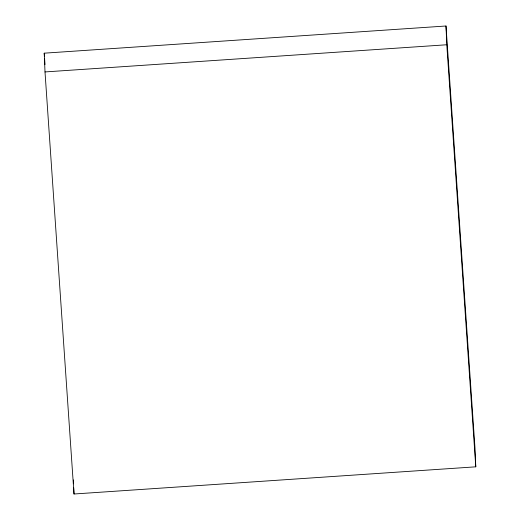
<?xml version="1.0" encoding="UTF-8"?>
<svg xmlns="http://www.w3.org/2000/svg" width="520" height="520" viewBox="0 0 520 520"><rect width="100%" height="100%" fill="white"/><g stroke="black" fill="none" stroke-linecap="round" stroke-linejoin="round"><path stroke-width="0.78" d="M44.22 53.177L445.991 26L474.994 448.065L475.781 466.824L74.009 494L45.006 71.936L44.22 53.177L44.441 56.414M45.006 71.936L446.778 44.759L445.991 26M446.778 44.759L475.781 466.824M44.609 58.845L45 64.519M73.418 479.928L73.587 483.841M73.749 487.747L74.009 494"/></g></svg>
